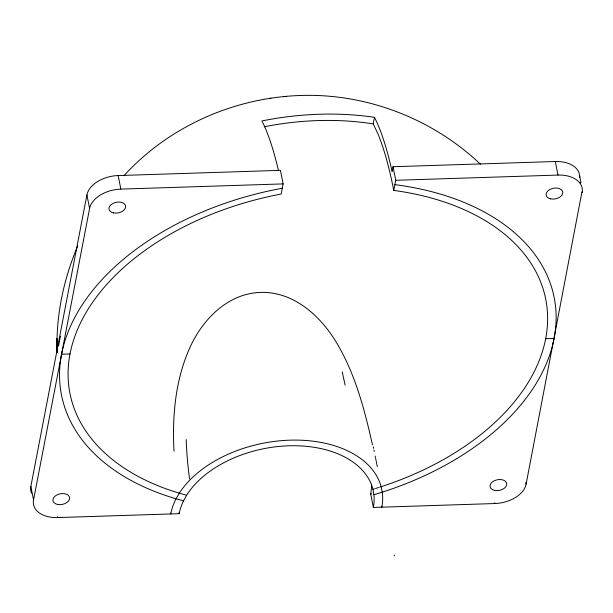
<?xml version="1.0" encoding="UTF-8"?>
<svg xmlns="http://www.w3.org/2000/svg" width="613" height="613" viewBox="0 0 613 613"><rect width="100%" height="100%" fill="white"/><g stroke="black" fill="none" stroke-linecap="round" stroke-linejoin="round"><path stroke-width="0.92" d="M31.493 493.174A28.244 18.007 -11.2 0 1 30.857 486.431L86.908 194.919A28.244 18.007 -11.2 0 1 118.163 175.556L280.44 170.345L283.129 183.9L281.175 194.037A242.51 154.583 -11.2 0 0 74.227 338.146A242.51 154.583 -11.2 0 0 179.31 493.181L186.636 495.25A99.015 63.116 -11.2 0 1 288.715 445.804A99.015 63.116 -11.2 0 1 372.926 489.266L374.474 488.799M186.636 495.25L183.525 500.852A99.015 63.116 -11.2 0 0 179.165 513.679L57.691 517.579A28.244 18.007 -11.2 0 1 33.539 499.993L89.59 208.474L86.908 194.919M379.608 487.197L381.148 486.699A242.51 154.583 -11.2 0 0 547.524 322.951A242.51 154.583 -11.2 0 0 393.761 190.421A235.622 45.454 88.2 0 0 378.19 134.439L373.225 123.895L374.482 117.336A224.266 142.952 -11.2 0 0 261.904 120.945L263.889 125.014A244.472 47.163 88.2 0 1 278.455 170.468M579.668 177.448A28.244 18.007 -11.2 0 0 555.309 161.518L393.025 166.728L392.105 171.51A244.472 47.163 88.2 0 0 376.474 121.397L374.482 117.336M393.761 190.421L395.714 180.283L393.025 166.728M371.47 484.914A99.015 63.116 -11.2 0 1 370.681 493.886L373.371 507.441L494.837 503.541A28.244 18.007 -11.2 0 0 526.092 484.178L581.975 191.815M77.713 246.012C63.445 279.513 55.844 316.032 57.093 352.49M123.91 175.785C168.958 126.209 234.802 97.268 301.581 95.452C367.21 93.46 432.878 119.029 480.423 164.192M378.581 487.527L375.501 488.484M373.371 507.441A99.015 63.116 -11.2 0 0 373.915 494.737L382.259 492.162A251.123 160.07 -11.2 0 0 556.045 321.955A251.123 160.07 -11.2 0 0 394.872 184.636M283.444 96.724L286.509 96.379M269.544 98.417L270.869 98.279M89.59 208.474A28.244 18.007 -11.2 0 1 120.845 189.111L283.129 183.9M395.714 180.283L557.991 175.073A28.244 18.007 -11.2 0 1 582.143 192.658M61.568 354.23L70.012 353.962M545.677 338.69L554.121 338.422M370.681 493.886L371.739 493.848M183.525 500.852L176.069 498.783A251.123 160.07 -11.2 0 1 65.989 337.694A251.123 160.07 -11.2 0 1 282.294 188.252M372.926 489.266L373.915 494.737M372.459 444.785C364.735 410.404 355.701 375.654 337.87 344.943C321.925 317.136 294.546 291.374 260.54 292.409C227.086 293.428 201.363 320.568 188.965 349.724C175.172 381.508 172.146 416.878 174.023 451.16M373.968 449.934L374.275 451.482M373.34 446.831L373.654 448.387M579.645 175.755L580.986 182.536M580.128 182.49L580.296 183.341M555.309 161.518L557.991 175.073M525.755 482.485L526.092 484.178M494.668 502.691L494.837 503.541M375.194 456.072L375.493 457.589M381.646 506.323L381.815 507.166A107.62 68.602 -11.2 0 0 382.259 492.162L381.148 486.699A107.62 68.602 -11.2 0 0 289.796 440.172A107.62 68.602 -11.2 0 0 179.31 493.181L176.069 498.783A107.62 68.602 -11.2 0 0 170.721 513.947L170.552 513.096M118.163 175.556L120.845 189.111M178.996 512.828L179.165 513.679M57.522 516.728L57.691 517.579M30.857 486.431L33.539 499.993M376.236 461.359L377.256 466.577M375.646 458.348L376.091 460.608M57.3 349.893L56.902 338.575L57.262 352.49M342.246 371.915A241.254 5.954 77.6 0 1 345.081 385.087M189.57 478.952A241.254 95.283 -80.4 0 1 186.168 439.575M394.343 555.156A241.645 25.141 74.6 0 1 394.358 555.968M58.626 345.893A250.479 159.664 -11.2 0 1 60.449 336.231M264.341 126.753A214.581 136.776 -11.2 0 1 373.225 123.895M550.658 198.865A8.475 5.402 -11.2 0 0 562.803 192.275A8.475 5.402 -11.2 0 0 549.853 189.509A8.475 5.402 -11.2 0 0 550.658 198.865M494.607 490.377A8.475 5.402 -11.2 0 0 506.759 483.795A8.475 5.402 -11.2 0 0 493.802 481.021A8.475 5.402 -11.2 0 0 494.607 490.377M57.461 504.415A8.475 5.402 -11.2 0 0 69.614 497.833A8.475 5.402 -11.2 0 0 56.657 495.059A8.475 5.402 -11.2 0 0 57.461 504.415M113.512 212.895A8.475 5.402 -11.2 0 0 125.657 206.313A8.475 5.402 -11.2 0 0 112.708 203.547A8.475 5.402 -11.2 0 0 113.512 212.895"/></g></svg>
